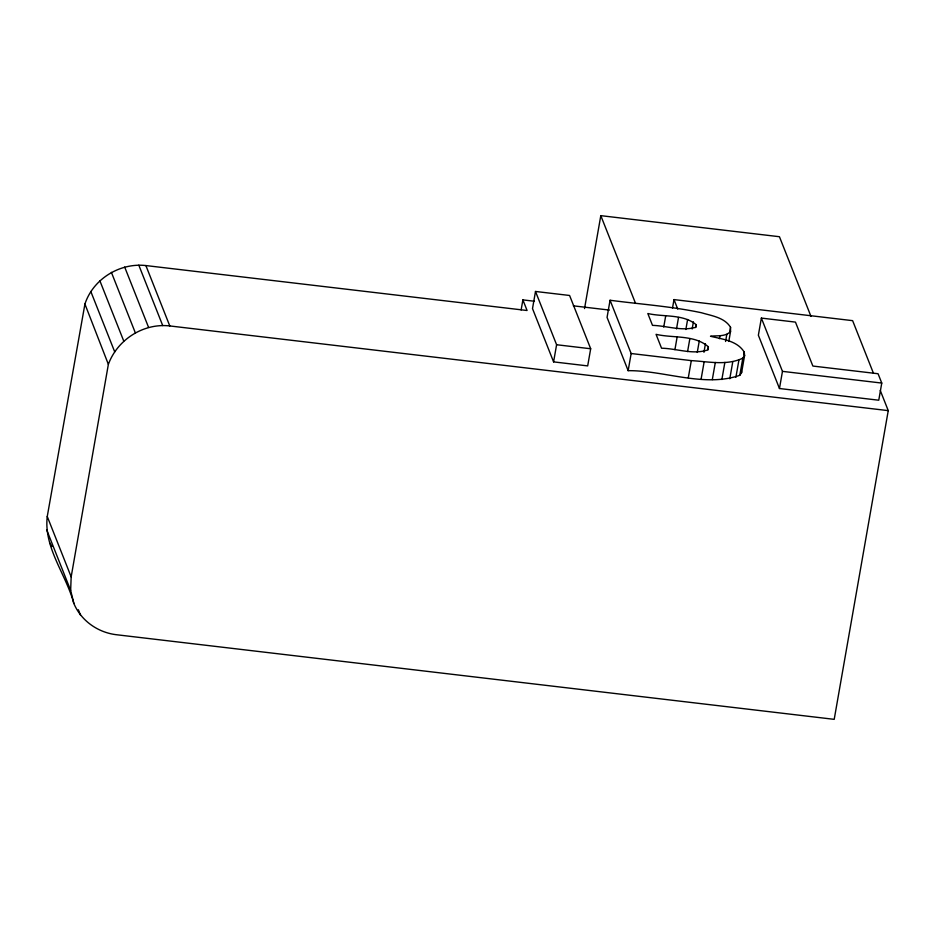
<?xml version="1.0" encoding="UTF-8"?>
<svg xmlns="http://www.w3.org/2000/svg" width="935" height="935" viewBox="0 0 935 935"><rect width="100%" height="100%" fill="white"/><g stroke="black" fill="none" stroke-linecap="round" stroke-linejoin="round"><path stroke-width="1.4" d="M880.279 390.491L888.25 410.629L834.207 719.342L115.741 634.643C97.52 632.247 80.994 620.56 73.842 603.449C66.175 574.464 43.559 547.746 47.253 516.494L84.921 304.039C93.138 278.946 119.844 262.595 145.883 265.563L527.083 310.502L522.887 299.89L534.423 301.245M73.842 603.449L70.651 590.406L71.165 576.872L108.366 364.358C117.366 339.604 143.511 322.879 169.784 325.941L888.25 410.629M708.379 346.827L707.982 349.83C693.139 355.09 676.765 348.486 661.548 348.217L656.054 334.333C672.978 338.318 694.576 334.555 708.379 346.827L707.888 349.678M696.154 324.679L695.698 327.308C681.697 331.399 666.725 325.789 652.501 325.368L647.815 313.517C663.476 317.187 683.193 313.786 696.154 324.679L695.652 327.531M521.122 309.941L522.887 299.89M535.498 291.463L532.506 308.608L553.59 361.88L587.683 365.901L590.686 348.755L569.59 295.472L535.498 291.463L556.594 344.734L553.59 361.88M584.539 308.562L600.808 215.658L779.439 236.719L810.972 316.369M610.064 300.252L607.06 317.397L628.156 370.669C664.142 370.318 704.347 387.744 739.819 375.286L741.607 372.598L744.611 355.452L744.237 352.121C737.271 340.632 722.288 339.241 710.495 336.261C716.222 335.303 725.537 337.149 730.551 331.446L730.539 327.308C724.567 317.456 711.675 315.796 701.542 312.769C671.4 306.341 640.557 304.272 610.064 300.252L631.148 353.524L628.156 370.669M663.733 327.063L665.743 315.633M672.487 308.164L673.995 299.597L852.626 320.658L873.36 373.03M676.519 328.898L678.518 317.468M674.918 349.678L677.162 336.822M685.858 329.506L687.611 319.501M687.587 351.572L689.843 338.704M692.157 328.991L693.408 321.85M688.3 377.763L691.304 360.618C708.216 361.576 726.927 365.807 742.822 358.14L744.611 355.452M697.265 352.437L699.263 341.006M703.95 352.285L705.446 343.706M701.121 379.037L704.125 361.88M712.306 379.622L715.31 362.476M719.447 338.715L719.95 335.864M725.572 341.485L726.822 334.333M729.779 331.586L730.539 327.308M721.867 379.528L724.87 362.383M728.797 341.45L730.551 331.446M729.791 378.768L732.795 361.611M735.88 377.343L738.884 360.197M739.819 375.286L742.822 358.14M743.734 354.984L744.237 352.121M761.37 318.087L758.367 335.233L779.463 388.516L878.76 400.215L881.763 383.069L878.07 373.731L812.866 366.052L795.463 322.108L761.37 318.087L782.466 371.359L779.463 388.516M573.354 305.839L609.41 310.081M556.594 344.734L590.686 348.755M631.148 353.524L691.304 360.618M782.466 371.359L881.763 383.069M49.929 543.071L51.928 546.566M673.995 299.597L677.746 309.088M600.808 215.658L635.555 303.419M145.883 265.563L169.784 325.941M138.812 265.178L162.713 325.555M124.682 267.059L148.595 327.437M111.394 272.342L135.294 332.731M99.835 280.675L123.747 341.053M90.812 291.486L114.713 351.864M47.253 516.494L71.165 576.872M78.365 609.737L80.492 615.113M46.75 530.028L70.651 590.406M84.921 304.039L108.366 364.358M741.361 370.389L741.607 372.598"/></g></svg>
